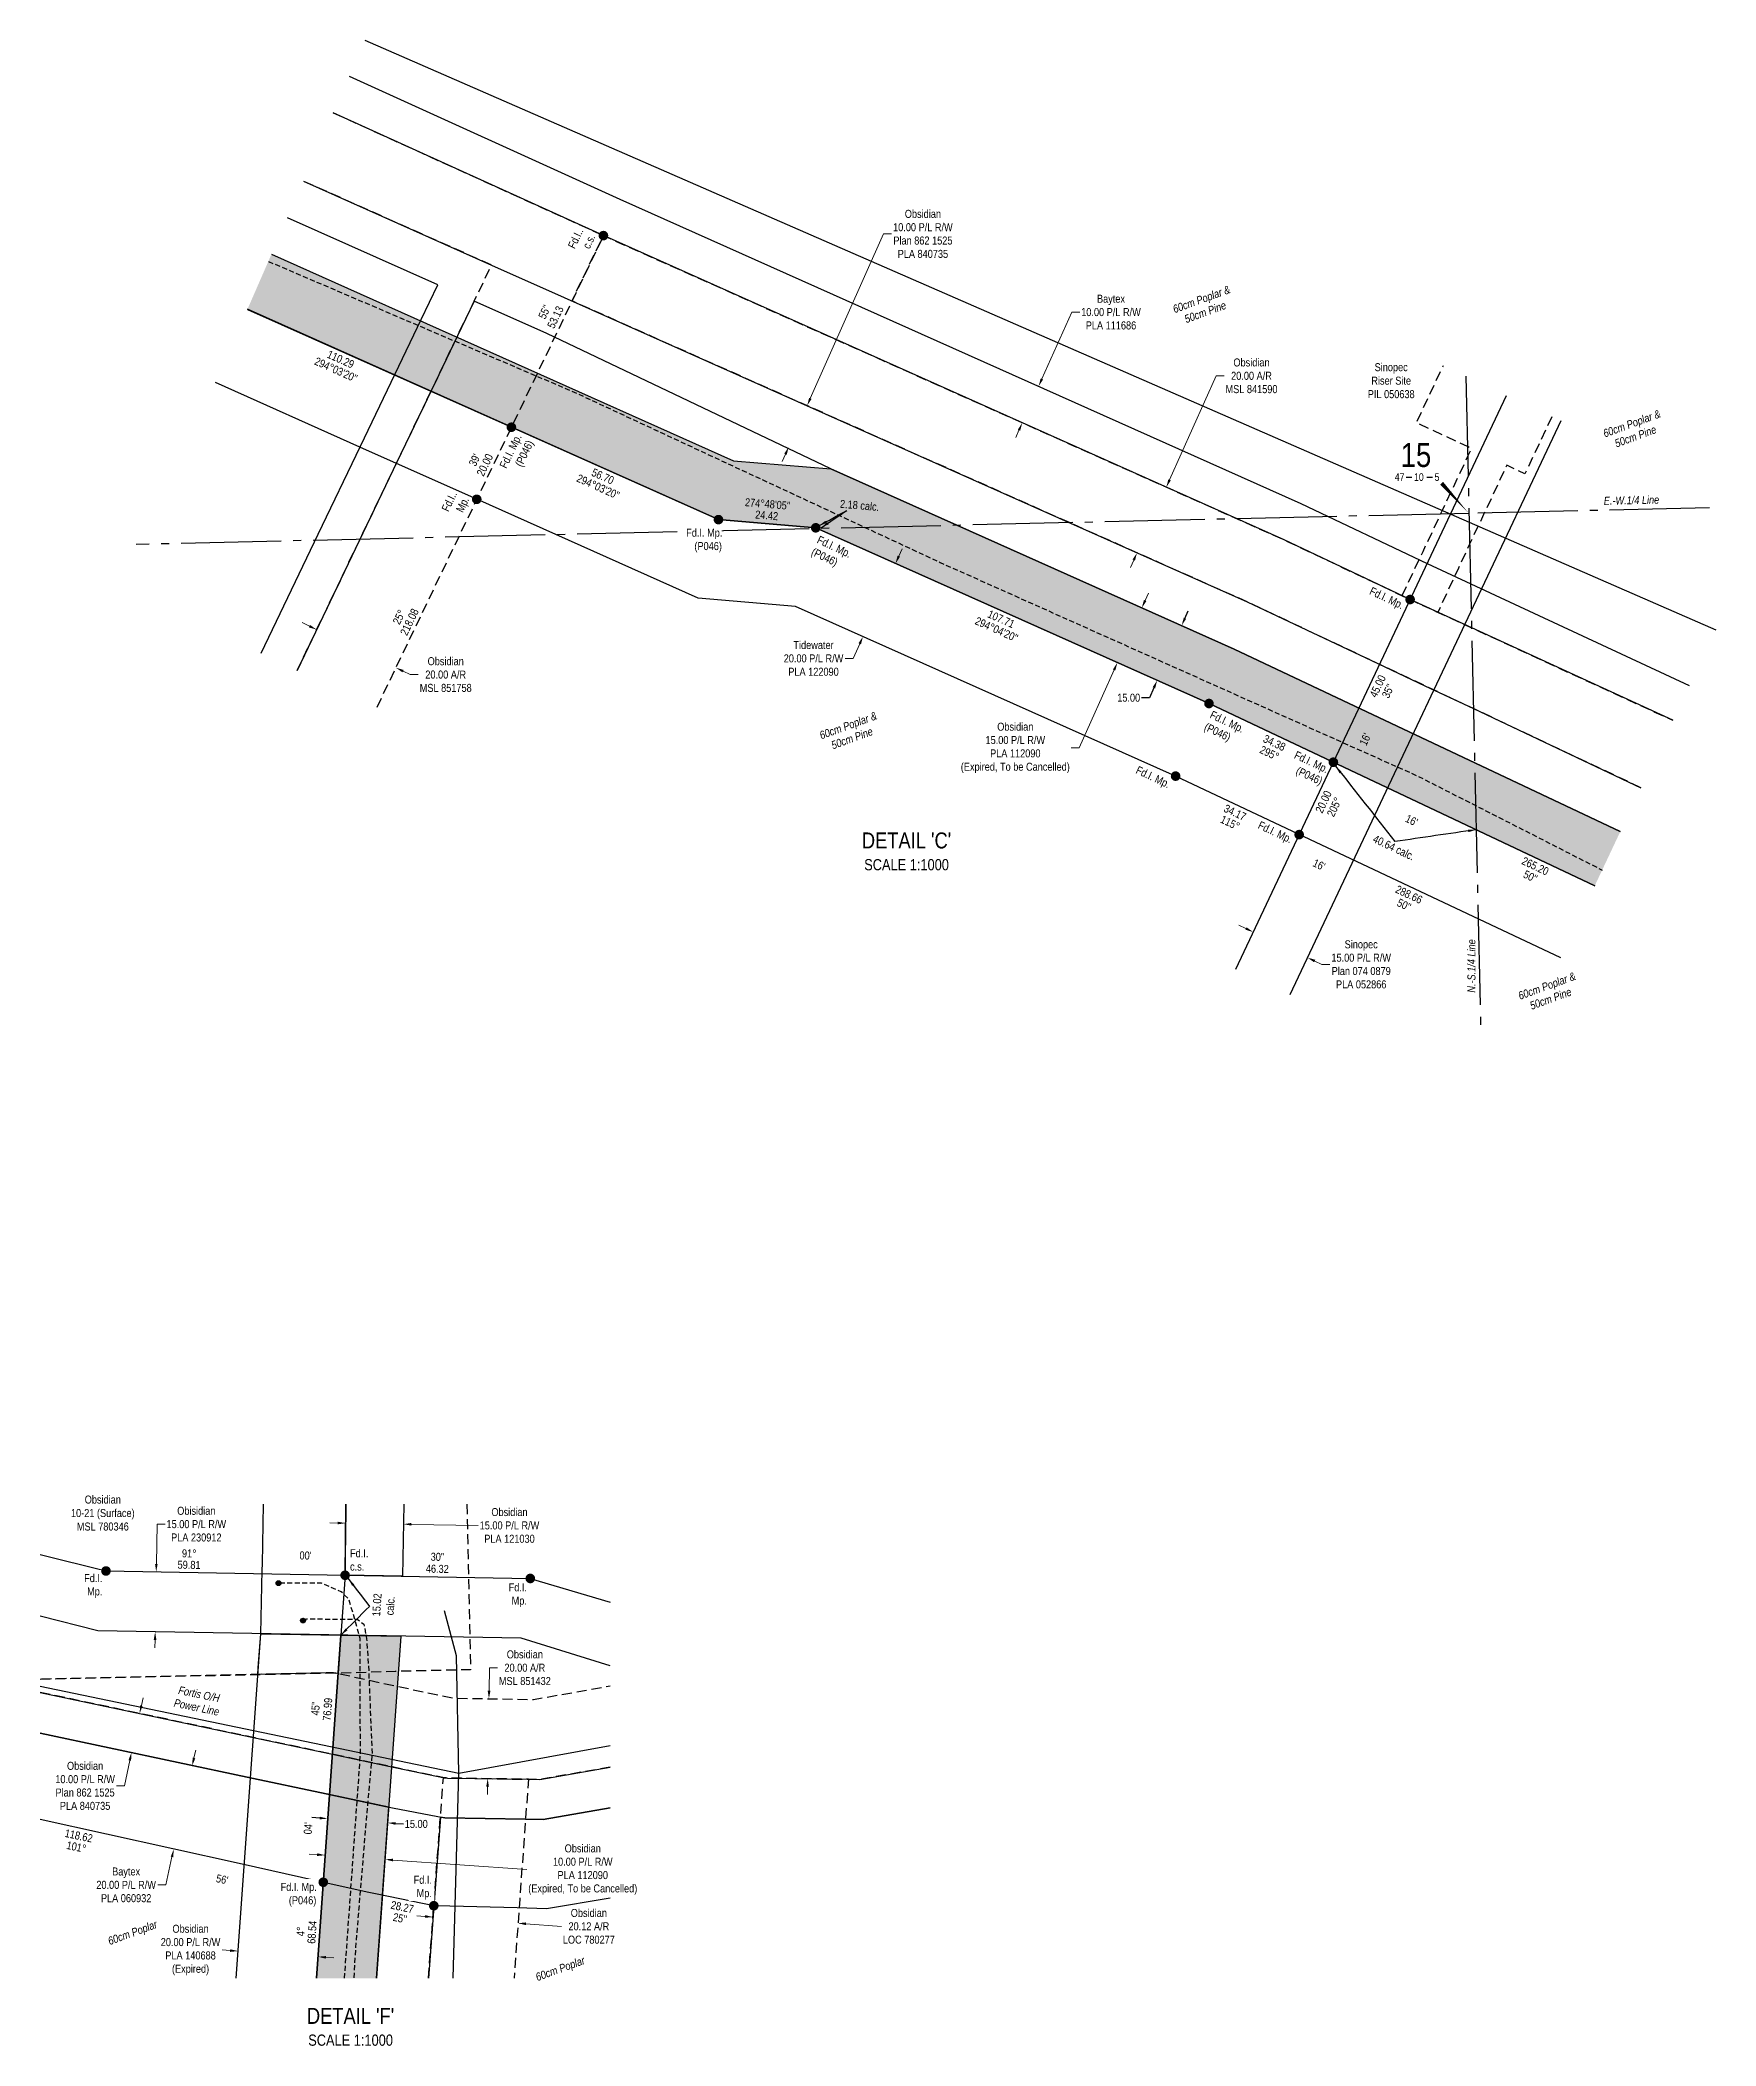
# Model space of a CAD drawing. Extents: x 606847 to 616975, y 5877213 to 5883625.
# Drawn here: x 614880 to 616975, y 5877480 to 5879987 of the extents above; entities that cross this region are included whole.
import ezdxf
from ezdxf.enums import TextEntityAlignment as Align

# ---------------------------------------------------------------- set-up
doc = ezdxf.new("R2010")
doc.units = 0
doc.header["$LTSCALE"] = 5
doc.header["$PDMODE"] = 34
doc.header["$PDSIZE"] = 0.03
for name, pattern in [('foc-ACCESSROAD', [3.75, 2.5, -1.25]), ('foc-QUARTERLINE', [33, 25, -3, 2, -3]), ('UG_PIPE', [1.875, 1.25, -0.625])]:
    doc.linetypes.add(name, pattern=pattern)
doc.layers.get('Defpoints').update_dxf_attribs({"color": 9})
for name, color, linetype in [('10', 1, 'Continuous'), ('9', 3, 'Continuous'), ('AS-PIPE-UG', 44, 'UG_PIPE'), ('AS-POWER', 104, 'foc-POWER'), ('AS-POWER-T', 104, 'Continuous'), ('AS-SYMBOL', 7, 'Continuous'), ('C-AR', 13, 'foc-ACCESSROAD'), ('C-RW', 13, 'Continuous'), ('C-WS', 13, 'foc-ACCESSROAD'), ('DETAIL-T', 7, 'Continuous'), ('F-RW', 190, 'Continuous'), ('F-WS', 190, 'foc-ACCESSROAD'), ('L-AREAREQUIRED', 7, 'Continuous'), ('L-BD', 7, 'Continuous'), ('L-MON', 1, 'Continuous'), ('L-QSEC', 8, 'foc-QUARTERLINE'), ('L-SECLBL', 7, 'Continuous'), ('P-PROPOSED', 10, 'Continuous'), ('P-PROPOSED-H', 21, 'Continuous'), ('P-TXT', 4, 'Continuous'), ('T-BUSH-T', 110, 'Continuous')]:
    doc.layers.add(name, color=color, linetype=linetype)
for name, color, linetype, lineweight in [('C-AR-T', 13, 'Continuous', 9), ('C-RW-T', 13, 'Continuous', 9), ('C-WS-T', 13, 'Continuous', 9), ('F-RW-T', 190, 'Continuous', 9), ('F-WS-T', 190, 'Continuous', 9)]:
    doc.layers.add(name, color=color, linetype=linetype, lineweight=lineweight)
doc.styles.add('80CG', font='ARIALN.TTF', dxfattribs={"height": 10})
doc.styles.add('80L', font='ARIALN.TTF', dxfattribs={"height": 10})
doc.styles.add('80LS', font='ARIALNI.TTF', dxfattribs={"height": 10})
doc.styles.add('foc-LtypeFont', font='ARIALN.TTF', dxfattribs={"height": 7.35})
doc.styles.add('SIMPLEX', font='ARIALN.TTF')
doc.linetypes.add('foc-POWER', pattern='A,6,-1,["P",foc-LtypeFont,S=0.2,R=0,X=-0.625,Y=-0.75],-1.24,4', length=12.24)
doc.dimstyles.new('Compass 5 000', dxfattribs={"dimscale": 5, "dimtxt": 9, "dimasz": 2, "dimexe": 0.2, "dimexo": 0.0625, "dimgap": 0.5, "dimtad": 0, "dimtih": 1, "dimtoh": 1, "dimzin": 0, "dimdsep": 46, "dimtxsty": '80CG', "dimcen": 0.1, "dimse1": 1, "dimse2": 1, "dimclrd": 256, "dimclrt": 256, "dimaunit": 1, "dimadec": 4, "dimazin": 0, "dimtfac": 0.06, "dimtofl": 0, "dimtmove": 0, "dimatfit": 1, "dimfxl": 0.2, "dimtolj": 1, "dimtzin": 0, "dimlwd": -1, "dimarcsym": 0})

# ---------------------------------------------------------------- blocks, each defined once
blk = doc.blocks.new('L-SECLBL')
at = {"layer": '9', "color": 7}
for p, q in [((-5.1, -27.8), (-12.3, -27.8)), ((20.7, -27.8), (13.5, -27.8))]:
    blk.add_line(p, q, dxfattribs=at)
at = {"layer": '10', "color": 2, "style": 'SIMPLEX'}
blk.add_attdef('SEC', text='', height=30, dxfattribs=at).set_placement((0, 0), align=Align.MIDDLE)
at = {"layer": '10', "color": 5, "style": '80L'}
blk.add_attdef('TWP', text='', height=9.5, dxfattribs=at).set_placement((-14.4, -27.4), align=Align.MIDDLE_RIGHT)
blk.add_attdef('RGE', text='', height=9.5, dxfattribs=at).set_placement((3.6, -27.4), align=Align.MIDDLE_CENTER)
blk.add_attdef('MER', text='', height=9.5, dxfattribs=at).set_placement((23.2, -27.4), align=Align.MIDDLE_LEFT)
blk = doc.blocks.new('fdia')
at = {"color": 255, "const_width": 1}
blk.add_lwpolyline([(-0.5, 0, 1), (0.5, 0, 1)], format="xyb", close=True, dxfattribs=at)
blk = doc.blocks.new('Fdiaa')
blk.add_blockref('fdia', (0, 0))
blk = doc.blocks.new('fdib')
at = {"color": 1, "const_width": 1.6}
blk.add_lwpolyline([(-0.4, 0, 1), (0.4, 0, 1)], format="xyb", close=True, dxfattribs=at)
at = {"color": 1}
blk.add_circle((0, 0), 0.8, dxfattribs=at)
blk = doc.blocks.new('Fdibb')
blk.add_blockref('fdib', (0, 0))
blk = doc.blocks.new('fdicc')
for name in ['Fdibb', 'Fdiaa']:
    blk.add_blockref(name, (0, 0))
blk = doc.blocks.new('FDI')
blk.add_blockref('fdicc', (0, 0))
blk = doc.blocks.new('*D536')
at = {"layer": 'Defpoints', "color": 0, "transparency": 16777216}
for p in [(616128.2, 5879554), (616199.7, 5879522.1), (616179.3, 5879476.5)]:
    blk.add_point(p, dxfattribs=at)
at = {"layer": 'F-RW-T', "transparency": 16777216}
for p, q in [((616132.3, 5879563.2), (616169.6, 5879646.7)), ((616169.6, 5879646.7), (616179.6, 5879646.7)), ((616103.7, 5879499.3), (616099.6, 5879490.1))]:
    blk.add_line(p, q, dxfattribs=at)
for points in [[(616130.8, 5879563.8), (616133.8, 5879562.5), (616128.2, 5879554)], [(616102.2, 5879499.9), (616105.2, 5879498.6), (616107.8, 5879508.4)]]:
    blk.add_solid(points, dxfattribs=at)
at = {"layer": 'F-RW-T', "transparency": 16777216, "insert": (616218.7, 5879646.7), "char_height": 10, "attachment_point": 5, "style": '80CG'}
blk.add_mtext('\\A1;Baytex\\P10.00 P/L R/W\\PPLA 111686', dxfattribs=at)
blk = doc.blocks.new('*D537')
at = {"layer": 'C-AR-T', "transparency": 16777216}
for p, q in [((616291.9, 5879437.1), (616350, 5879567.1)), ((616350, 5879567.1), (616360, 5879567.1)), ((616247.1, 5879336.9), (616243.1, 5879327.8))]:
    blk.add_line(p, q, dxfattribs=at)
for points in [[(616290.4, 5879437.8), (616293.4, 5879436.4), (616287.8, 5879428)], [(616245.6, 5879337.6), (616248.7, 5879336.2), (616251.2, 5879346)]]:
    blk.add_solid(points, dxfattribs=at)
at = {"layer": 'Defpoints', "color": 0, "transparency": 16777216}
for p in [(616287.8, 5879428), (616299.9, 5879422.6), (616263.3, 5879340.6)]:
    blk.add_point(p, dxfattribs=at)
at = {"layer": 'C-AR-T', "transparency": 16777216, "insert": (616394.3, 5879567.1), "char_height": 10, "attachment_point": 5, "style": '80CG'}
blk.add_mtext('\\A1;Obsidian\\P20.00 A/R\\PMSL 841590', dxfattribs=at)
blk = doc.blocks.new('*D538')
at = {"layer": 'C-RW-T', "transparency": 16777216}
for p, q in [((615842.9, 5879538.9), (615934.5, 5879744.4)), ((615934.5, 5879744.4), (615944.5, 5879744.4)), ((615811.8, 5879469.2), (615807.8, 5879460))]:
    blk.add_line(p, q, dxfattribs=at)
for points in [[(615841.4, 5879539.6), (615844.5, 5879538.3), (615838.9, 5879529.8)], [(615810.3, 5879469.9), (615813.4, 5879468.5), (615815.9, 5879478.3)]]:
    blk.add_solid(points, dxfattribs=at)
at = {"layer": 'Defpoints', "color": 0, "transparency": 16777216}
for p in [(615763.4, 5879563.5), (615838.9, 5879529.8), (615740.4, 5879512)]:
    blk.add_point(p, dxfattribs=at)
at = {"layer": 'C-RW-T', "transparency": 16777216, "insert": (615983.6, 5879744.4), "char_height": 10, "attachment_point": 5, "style": '80CG'}
blk.add_mtext('\\A1;Obsidian\\P10.00 P/L R/W\\PPlan 862 1525\\PPLA 840735', dxfattribs=at)
blk = doc.blocks.new('*D539')
at = {"layer": 'C-AR-T', "transparency": 16777216}
for p, q in [((615216.9, 5879254.3), (615207.9, 5879258.7)), ((615333.9, 5879198.1), (615342.9, 5879193.8)), ((615342.9, 5879193.8), (615352.9, 5879193.8))]:
    blk.add_line(p, q, dxfattribs=at)
for points in [[(615217.6, 5879255.8), (615216.2, 5879252.8), (615225.9, 5879250)], [(615334.6, 5879199.6), (615333.2, 5879196.6), (615324.9, 5879202.4)]]:
    blk.add_solid(points, dxfattribs=at)
at = {"layer": 'Defpoints', "color": 0, "transparency": 16777216}
for p in [(615251.2, 5879302.6), (615350.2, 5879255.1), (615324.9, 5879202.4)]:
    blk.add_point(p, dxfattribs=at)
at = {"layer": 'C-AR-T', "transparency": 16777216, "insert": (615387.2, 5879193.8), "char_height": 10, "attachment_point": 5, "style": '80CG'}
blk.add_mtext('\\A1;Obsidian\\P20.00 A/R\\PMSL 851758', dxfattribs=at)
blk = doc.blocks.new('*D540')
at = {"layer": 'Defpoints', "color": 0, "transparency": 16777216}
for p in [(615948.5, 5879333.1), (615907.8, 5879241.8), (615908.7, 5879241.4)]:
    blk.add_point(p, dxfattribs=at)
at = {"layer": 'F-RW-T', "transparency": 16777216}
for p, q in [((615953.5, 5879341.8), (615957.6, 5879350.9)), ((615904.6, 5879232.3), (615896.5, 5879214)), ((615896.5, 5879214), (615886.5, 5879214))]:
    blk.add_line(p, q, dxfattribs=at)
for points in [[(615952, 5879342.5), (615955, 5879341.1), (615949.4, 5879332.6)], [(615903.1, 5879232.9), (615906.2, 5879231.6), (615908.7, 5879241.4)]]:
    blk.add_solid(points, dxfattribs=at)
at = {"layer": 'F-RW-T', "transparency": 16777216, "insert": (615846.9, 5879214), "char_height": 10, "attachment_point": 5, "style": '80CG'}
blk.add_mtext('\\A1;Tidewater\\P20.00 P/L R/W\\PPLA 122090', dxfattribs=at)
blk = doc.blocks.new('*D541')
at = {"layer": 'C-RW-T', "transparency": 16777216}
for p, q in [((616261.3, 5879286.4), (616265.4, 5879295.5)), ((616222.6, 5879199.7), (616179.1, 5879102.2)), ((616179.1, 5879102.2), (616169.1, 5879102.2))]:
    blk.add_line(p, q, dxfattribs=at)
for points in [[(616259.8, 5879287), (616262.9, 5879285.7), (616257.3, 5879277.2)], [(616221.1, 5879200.3), (616224.1, 5879199), (616226.7, 5879208.8)]]:
    blk.add_solid(points, dxfattribs=at)
at = {"layer": 'Defpoints', "color": 0, "transparency": 16777216}
for p in [(616253.3, 5879279), (616222.7, 5879210.5), (616226.7, 5879208.8)]:
    blk.add_point(p, dxfattribs=at)
at = {"layer": 'C-RW-T', "transparency": 16777216, "insert": (616099.1, 5879102.2), "char_height": 10, "attachment_point": 5, "style": '80CG'}
blk.add_mtext('\\A1;Obsidian\\P15.00 P/L R/W\\PPLA 112090\\P(Expired, To be Cancelled)', dxfattribs=at)
blk = doc.blocks.new('*D542')
at = {"layer": 'Defpoints', "color": 0, "transparency": 16777216}
for p in [(616415.3, 5878912.2), (616483.1, 5878880.2), (616464.2, 5878840.2)]:
    blk.add_point(p, dxfattribs=at)
at = {"layer": 'F-RW-T', "transparency": 16777216}
for p, q in [((616387.4, 5878876.5), (616378.3, 5878880.8)), ((616473.3, 5878835.9), (616482.3, 5878831.7)), ((616482.3, 5878831.7), (616492.3, 5878831.7))]:
    blk.add_line(p, q, dxfattribs=at)
for points in [[(616388.1, 5878878), (616386.7, 5878875), (616396.4, 5878872.2)], [(616474, 5878837.5), (616472.5, 5878834.4), (616464.2, 5878840.2)]]:
    blk.add_solid(points, dxfattribs=at)
at = {"layer": 'F-RW-T', "transparency": 16777216, "insert": (616531.4, 5878831.7), "char_height": 10, "attachment_point": 5, "style": '80CG'}
blk.add_mtext('\\A1;Sinopec\\P15.00 P/L R/W\\PPlan 074 0879\\PPLA 052866', dxfattribs=at)
blk = doc.blocks.new('RISER')
h = blk.add_hatch(color=255)
h.dxf.hatch_style = 1
edge = h.paths.add_edge_path()
edge.add_arc((0, 0), 0.7, 0, 360)
blk.add_hatch(color=13).paths.add_polyline_path([(0.58, -0.15), (-0.58, -0.15, 0.774597)])
at = {"color": 13}
blk.add_line((-0.58, -0.15), (0.58, -0.15), dxfattribs=at)
blk.add_circle((0, 0), 0.6, dxfattribs=at)
blk = doc.blocks.new('*D563')
at = {"layer": 'C-RW-T', "transparency": 16777216}
for p, q in [((615117.8, 5877599.6), (615107.8, 5877600.3)), ((615237.4, 5877591), (615247.4, 5877590.3))]:
    blk.add_line(p, q, dxfattribs=at)
for points in [[(615117.9, 5877601.2), (615117.7, 5877597.9), (615127.8, 5877598.9)], [(615237.6, 5877592.7), (615237.3, 5877589.4), (615227.5, 5877591.8)]]:
    blk.add_solid(points, dxfattribs=at)
at = {"layer": 'Defpoints', "color": 0, "transparency": 16777216}
for p in [(615127.8, 5877598.9), (615127.2, 5877591.2), (615226.9, 5877584.1)]:
    blk.add_point(p, dxfattribs=at)
at = {"layer": 'C-RW-T', "transparency": 16777216, "insert": (615068.3, 5877600.3), "char_height": 10, "attachment_point": 5, "style": '80CG'}
blk.add_mtext('\\A1;Obsidian\\P20.00 P/L R/W\\PPLA 140688\\P(Expired)', dxfattribs=at)
blk = doc.blocks.new('*D564')
at = {"layer": 'C-RW-T', "transparency": 16777216}
for p, q in [((615226.5, 5877719.4), (615216.6, 5877720.1)), ((615321.3, 5877712.7), (615488.5, 5877700.7))]:
    blk.add_line(p, q, dxfattribs=at)
for points in [[(615226.7, 5877721.1), (615226.4, 5877717.7), (615236.5, 5877718.7)], [(615321.4, 5877714.3), (615321.2, 5877711), (615311.3, 5877713.4)]]:
    blk.add_solid(points, dxfattribs=at)
at = {"layer": 'Defpoints', "color": 0, "transparency": 16777216}
for p in [(615235.9, 5877709.6), (615236.5, 5877718.7), (615310.6, 5877704.2)]:
    blk.add_point(p, dxfattribs=at)
at = {"layer": 'C-RW-T', "transparency": 16777216, "insert": (615558.5, 5877700.7), "char_height": 10, "attachment_point": 5, "style": '80CG'}
blk.add_mtext('\\A1;Obsidian\\P10.00 P/L R/W\\PPLA 112090\\P(Expired, To be Cancelled)', dxfattribs=at)
blk = doc.blocks.new('*D565')
at = {"layer": 'C-AR-T', "transparency": 16777216}
for p, q in [((615361.3, 5877642.1), (615351.3, 5877642.9)), ((615487.5, 5877633), (615531.8, 5877629.8))]:
    blk.add_line(p, q, dxfattribs=at)
for points in [[(615361.4, 5877643.8), (615361.2, 5877640.5), (615371.3, 5877641.4)], [(615487.7, 5877634.7), (615487.4, 5877631.3), (615477.6, 5877633.7)]]:
    blk.add_solid(points, dxfattribs=at)
at = {"layer": 'Defpoints', "color": 0, "transparency": 16777216}
for p in [(615371.2, 5877640.5), (615477.5, 5877632.8), (615477.6, 5877633.7)]:
    blk.add_point(p, dxfattribs=at)
at = {"layer": 'C-AR-T', "transparency": 16777216, "insert": (615566.1, 5877629.8), "char_height": 10, "attachment_point": 5, "style": '80CG'}
blk.add_mtext('\\A1;Obsidian\\P20.12 A/R\\PLOC 780277', dxfattribs=at)
blk = doc.blocks.new('*D566')
at = {"layer": 'Defpoints', "color": 0, "transparency": 16777216}
for p in [(615031.4, 5877839.1), (615008.3, 5877735), (615047.3, 5877726.3)]:
    blk.add_point(p, dxfattribs=at)
at = {"layer": 'F-RW-T', "transparency": 16777216}
for p, q in [((615072.5, 5877840.2), (615074.7, 5877850)), ((615045.1, 5877716.6), (615037.3, 5877681.6)), ((615037.3, 5877681.6), (615027.3, 5877681.6))]:
    blk.add_line(p, q, dxfattribs=at)
for points in [[(615070.9, 5877840.6), (615074.2, 5877839.8), (615070.4, 5877830.4)], [(615043.5, 5877716.9), (615046.7, 5877716.2), (615047.3, 5877726.3)]]:
    blk.add_solid(points, dxfattribs=at)
at = {"layer": 'F-RW-T', "transparency": 16777216, "insert": (614987.8, 5877681.6), "char_height": 10, "attachment_point": 5, "style": '80CG'}
blk.add_mtext('\\A1;Baytex\\P20.00 P/L R/W\\PPLA 060932', dxfattribs=at)
blk = doc.blocks.new('*D567')
at = {"layer": 'C-RW-T', "transparency": 16777216}
for p, q in [((615006.8, 5877905.6), (615008.9, 5877915.4)), ((614992.3, 5877837.1), (614985.6, 5877805.3)), ((614985.6, 5877805.3), (614975.6, 5877805.3))]:
    blk.add_line(p, q, dxfattribs=at)
for points in [[(615005.2, 5877905.9), (615008.4, 5877905.2), (615004.7, 5877895.8)], [(614990.7, 5877837.5), (614994, 5877836.8), (614994.4, 5877846.9)]]:
    blk.add_solid(points, dxfattribs=at)
at = {"layer": 'Defpoints', "color": 0, "transparency": 16777216}
for p in [(615004.1, 5877895.9), (614993.8, 5877847), (614994.4, 5877846.9)]:
    blk.add_point(p, dxfattribs=at)
at = {"layer": 'C-RW-T', "transparency": 16777216, "insert": (614936.5, 5877805.3), "char_height": 10, "attachment_point": 5, "style": '80CG'}
blk.add_mtext('\\A1;Obsidian\\P10.00 P/L R/W\\PPlan 862 1525\\PPLA 840735', dxfattribs=at)
blk = doc.blocks.new('*D568')
at = {"layer": 'C-AR-T', "transparency": 16777216}
for p, q in [((615441.4, 5877924.2), (615441.8, 5877952.9)), ((615441.8, 5877952.9), (615451.8, 5877952.9)), ((615439.5, 5877804.4), (615439.3, 5877794.4))]:
    blk.add_line(p, q, dxfattribs=at)
for points in [[(615439.7, 5877924.2), (615443.1, 5877924.1), (615441.2, 5877914.2)], [(615437.8, 5877804.4), (615441.2, 5877804.3), (615439.7, 5877814.4)]]:
    blk.add_solid(points, dxfattribs=at)
at = {"layer": 'Defpoints', "color": 0, "transparency": 16777216}
for p in [(615441.2, 5877914.2), (615462.8, 5877913.8), (615461.3, 5877814)]:
    blk.add_point(p, dxfattribs=at)
at = {"layer": 'C-AR-T', "transparency": 16777216, "insert": (615486.1, 5877952.9), "char_height": 10, "attachment_point": 5, "style": '80CG'}
blk.add_mtext('\\A1;Obsidian\\P20.00 A/R\\PMSL 851432', dxfattribs=at)
blk = doc.blocks.new('*D569')
at = {"layer": 'C-RW-T', "transparency": 16777216}
for p, q in [((615252.2, 5878133.7), (615242.2, 5878133.9)), ((615344.3, 5878132.1), (615427.8, 5878130.7))]:
    blk.add_line(p, q, dxfattribs=at)
for points in [[(615252.2, 5878135.4), (615252.2, 5878132.1), (615262.2, 5878133.6)], [(615344.3, 5878133.8), (615344.3, 5878130.5), (615334.3, 5878132.3)]]:
    blk.add_solid(points, dxfattribs=at)
at = {"layer": 'Defpoints', "color": 0, "transparency": 16777216}
for p in [(615262.1, 5878128), (615334.2, 5878126.8), (615334.3, 5878132.3)]:
    blk.add_point(p, dxfattribs=at)
at = {"layer": 'C-RW-T', "transparency": 16777216, "insert": (615466.9, 5878130.7), "char_height": 10, "attachment_point": 5, "style": '80CG'}
blk.add_mtext('\\A1;Obsidian\\P15.00 P/L R/W\\PPLA 121030', dxfattribs=at)
blk = doc.blocks.new('*D570')
at = {"layer": 'C-RW-T', "transparency": 16777216}
for p, q in [((615025.6, 5878082.7), (615026.5, 5878132.3)), ((615026.5, 5878132.3), (615036.5, 5878132.3)), ((615023.9, 5877987.8), (615023.7, 5877977.8))]:
    blk.add_line(p, q, dxfattribs=at)
for points in [[(615023.9, 5878082.7), (615027.2, 5878082.7), (615025.4, 5878072.7)], [(615022.2, 5877987.8), (615025.6, 5877987.7), (615024.1, 5877997.8)]]:
    blk.add_solid(points, dxfattribs=at)
at = {"layer": 'Defpoints', "color": 0, "transparency": 16777216}
for p in [(614994, 5878073.3), (615025.4, 5878072.7), (614992.7, 5877998.3)]:
    blk.add_point(p, dxfattribs=at)
at = {"layer": 'C-RW-T', "transparency": 16777216, "insert": (615075.5, 5878132.3), "char_height": 10, "attachment_point": 5, "style": '80CG'}
blk.add_mtext('\\A1;Obisidian\\P15.00 P/L R/W\\PPLA 230912', dxfattribs=at)
blk = doc.blocks.new('*D582')
at = {"layer": 'Defpoints', "color": 0, "transparency": 16777216}
for p in [(616308.6, 5879254.3), (616276.4, 5879186.6), (616278.1, 5879185.8)]:
    blk.add_point(p, dxfattribs=at)
at = {"layer": 'P-TXT', "transparency": 16777216}
for p, q in [((616311.1, 5879264.1), (616315.2, 5879273.3)), ((616272.3, 5879177.4), (616266.8, 5879164.9)), ((616266.8, 5879164.9), (616256.8, 5879164.9))]:
    blk.add_line(p, q, dxfattribs=at)
for points in [[(616309.6, 5879264.8), (616312.6, 5879263.5), (616307, 5879255)], [(616270.8, 5879178.1), (616273.9, 5879176.8), (616276.4, 5879186.6)]]:
    blk.add_solid(points, dxfattribs=at)
at = {"layer": 'P-TXT', "transparency": 16777216, "insert": (616240.8, 5879164.9), "char_height": 10, "attachment_point": 5, "style": '80CG'}
blk.add_mtext('\\A1;15.00', dxfattribs=at)
blk = doc.blocks.new('*D586')
at = {"layer": 'Defpoints', "color": 0, "transparency": 16777216}
for p in [(615240, 5877767.5), (615314.6, 5877759.1), (615314.8, 5877762.1)]:
    blk.add_point(p, dxfattribs=at)
at = {"layer": 'P-TXT', "transparency": 16777216}
for p, q in [((615229.8, 5877765.1), (615219.8, 5877765.8)), ((615324.5, 5877758.4), (615334.5, 5877757.7))]:
    blk.add_line(p, q, dxfattribs=at)
for points in [[(615229.9, 5877766.8), (615229.7, 5877763.5), (615239.8, 5877764.4)], [(615324.6, 5877760), (615324.4, 5877756.7), (615314.6, 5877759.1)]]:
    blk.add_solid(points, dxfattribs=at)
at = {"layer": 'P-TXT', "transparency": 16777216, "insert": (615350.4, 5877757.7), "char_height": 10, "attachment_point": 5, "style": '80CG'}
blk.add_mtext('\\A1;15.00', dxfattribs=at)

msp = doc.modelspace()

# ---------------------------------------------------------------- hatches: boundary and pattern name
at = {"layer": 'P-PROPOSED-H'}
h = msp.add_hatch(color=256, dxfattribs=at)
h.dxf.hatch_style = 1
h.paths.add_polyline_path([(615169.381, 5879718.911), (615139.402, 5879650.195), (615728.074, 5879387.419), (615849.704, 5879377.204), (616341.189, 5879157.634), (616823.316, 5878929.927), (616855.269, 5878997.746), (616372.49, 5879225.76), (615868.662, 5879450.844), (615747.02, 5879461.06)])
h = msp.add_hatch(color=256, dxfattribs=at)
h.dxf.hatch_style = 1
h.paths.add_polyline_path([(615331.188, 5877992.355), (615256.124, 5877993.676), (615225.549, 5877564.917), (615300.708, 5877564.917)])

# ---------------------------------------------------------------- linework, layer by layer
at = {"layer": 'AS-PIPE-UG', "flags": 128}
for points in [[(615165.539, 5879710.104), (615547.784, 5879546.739), (616005.154, 5879333.979), (616602.379, 5879066.934), (616832.586, 5878949.602)], [(615260.769, 5877564.917), (615263.61, 5877604.283), (615280.615, 5877844.188), (615280.125, 5877989.573), (615266.415, 5878038.368), (615256.65, 5878047.763), (615231.975, 5878058.488), (615178.255, 5878058.598)], [(615208.88, 5878011.858), (615213.65, 5878014.193), (615246.09, 5878013.633), (615276.74, 5878013.483), (615284.89, 5878007.553), (615288.395, 5877988.873), (615290.67, 5877955.753), (615295.19, 5877844.143), (615290.185, 5877791.148), (615274.47, 5877603.428), (615272.236, 5877564.917)]]:
    msp.add_lwpolyline(points, dxfattribs=at)
at = {"layer": 'AS-POWER', "flags": 128}
for points in [[(615286.15, 5879986.565), (616974.712, 5879249.896)], [(615396.441, 5877564.917), (615403.758, 5877821.107), (615400.569, 5877967.83), (615385.654, 5878024.148)], [(614880.269, 5877929.79), (615403.758, 5877821.107)], [(615403.758, 5877821.107), (615592.903, 5877855.812)]]:
    msp.add_lwpolyline(points, dxfattribs=at)
at = {"layer": 'C-AR', "flags": 128}
msp.add_lwpolyline([(615365.576, 5877564.917), (615372.33, 5877655.518), (615384.258, 5877815.514), (615385.768, 5877815.195), (615490.569, 5877813.55), (615486.957, 5877763.624), (615479.726, 5877663.67), (615472.582, 5877564.917)], dxfattribs=at)
at = {"layer": 'C-RW'}
for points in [[(615209.29, 5879810.39), (615444.517, 5879705.545), (615535.1, 5879665.181), (616153.192, 5879389.71), (616389.038, 5879284.6), (616544.296, 5879211.355), (616611.1, 5879179.852), (616671.567, 5879151.333), (616881.069, 5879052.504)], [(615156.399, 5879220.491), (615227.825, 5879369.368), (615280.598, 5879479.397), (615323.894, 5879569.648), (615356.348, 5879637.3), (615377.237, 5879680.843), (615189.314, 5879764.601)], [(616855.269, 5878997.746), (616372.49, 5879225.76), (615868.662, 5879450.844), (615513.513, 5879620.104), (615422.905, 5879660.492), (615402.05, 5879617.028), (615369.594, 5879549.373), (615326.297, 5879459.123), (615283.825, 5879370.599), (615201.444, 5879198.88)], [(615262.394, 5878157.44), (615261.455, 5878068.448), (615256.124, 5877993.676), (615252.708, 5877945.783), (615246.763, 5877946.64), (615152.411, 5877944.592), (615153.009, 5877952.969), (615156.037, 5877995.438), (615157.874, 5878075.275), (615158.383, 5878082.279), (615159.676, 5878157.44)], [(615334.752, 5878157.44), (615333.201, 5878067.3), (615261.455, 5878068.448), (615262.394, 5878157.44)], [(614880.269, 5878094.6), (614962.57, 5878073.823), (615492.935, 5878064.488), (615592.903, 5878035.051)], [(615592.903, 5877955.139), (615481.482, 5877989.709), (614952.605, 5877999.018), (614880.269, 5878017.434)], [(615125.337, 5877564.917), (615156.037, 5877995.438), (615256.124, 5877993.676), (615225.549, 5877564.917)], [(615225.549, 5877564.917), (615256.124, 5877993.676), (615331.188, 5877992.355), (615300.708, 5877564.917)], [(614880.269, 5877922.139), (615142.791, 5877866.598), (615241.573, 5877845.702), (615315.672, 5877830.023), (615385.768, 5877815.195), (615389.769, 5877815.13), (615490.569, 5877813.55), (615504.855, 5877813.324), (615592.903, 5877828.782)], [(615300.708, 5877564.917), (615315.966, 5877778.883), (615237.911, 5877795.394), (615139.042, 5877816.309), (614880.269, 5877871.058)], [(615592.903, 5877778.037), (615508.824, 5877763.276), (615486.957, 5877763.624), (615386.156, 5877765.214), (615380.59, 5877766.303), (615365.576, 5877564.917)]]:
    msp.add_lwpolyline(points, dxfattribs=at)
at = {"layer": 'C-RW', "flags": 128}
for points in [[(615169.381, 5879718.911), (615747.02, 5879461.06), (615868.662, 5879450.844), (616372.49, 5879225.76), (616855.269, 5878997.746)], [(616823.316, 5878929.927), (616341.189, 5879157.634), (615849.704, 5879377.204), (615728.074, 5879387.419), (615139.402, 5879650.195)]]:
    msp.add_lwpolyline(points, dxfattribs=at)
at = {"layer": 'C-WS', "flags": 128}
for points in [[(615246.569, 5879895.838), (615584.314, 5879742.294), (615404.692, 5879368.485), (615300.384, 5879151.412)], [(615201.444, 5879198.88), (615283.825, 5879370.599), (615326.297, 5879459.123), (615369.594, 5879549.373), (615402.05, 5879617.028), (615422.905, 5879660.492), (615444.517, 5879705.545), (615209.29, 5879810.39)], [(616881.07, 5879052.504), (616671.569, 5879151.333), (616611.1, 5879179.852), (616544.296, 5879211.355), (616389.038, 5879284.6), (616153.19, 5879389.71), (615545.115, 5879660.718), (615584.314, 5879742.294), (616435.169, 5879362.129), (616592.554, 5879287.594), (616920.729, 5879136.678)], [(615413.673, 5878157.44), (615415.327, 5878081.231), (615416.952, 5878006.328), (615418.167, 5877950.361), (615328.026, 5877948.402), (615324.226, 5877948.271), (615252.548, 5877945.818), (615248.795, 5877945.956), (615246.763, 5877946.64), (615148.291, 5877944.503), (614880.269, 5877938.687)], [(614880.269, 5877938.687), (615148.291, 5877944.503), (615246.763, 5877946.64), (615252.548, 5877945.818), (615322.942, 5877930.541), (615326.605, 5877929.746), (615396.972, 5877914.861), (615496.928, 5877913.283), (615592.903, 5877930.153)], [(615592.903, 5877828.782), (615504.855, 5877813.324), (615490.569, 5877813.55), (615389.769, 5877815.13), (615385.768, 5877815.195), (615315.672, 5877830.023), (615241.573, 5877845.702), (615142.791, 5877866.598), (614880.269, 5877922.139)]]:
    msp.add_lwpolyline(points, dxfattribs=at)
at = {"layer": 'F-RW'}
for points in [[(615266.557, 5879941.654), (615604.702, 5879787.925), (616456.061, 5879407.535), (616613.945, 5879332.763), (616941.22, 5879180.17)], [(616920.728, 5879136.676), (616592.554, 5879287.594), (616435.169, 5879362.129), (615584.314, 5879742.294), (615246.569, 5879895.838)], [(615139.39, 5879650.167), (615464.729, 5879504.878), (615728.074, 5879387.419), (615849.704, 5879377.204), (616341.189, 5879157.634), (616823.35, 5878930)], [(616780.995, 5878840.103), (616299.469, 5879066.979), (615824.427, 5879279.016), (615702.812, 5879289.23), (615425.989, 5879412.834), (615325.577, 5879457.623), (615279.928, 5879478.001), (615099.43, 5879558.573)], [(616374.532, 5878825.862), (616713.016, 5879542.711)], [(616780.807, 5879510.701), (616442.324, 5878793.852)], [(614880.269, 5877871.058), (615139.042, 5877816.309), (615237.911, 5877795.394), (615312.034, 5877779.715), (615386.156, 5877765.214), (615486.957, 5877763.624), (615508.824, 5877763.276), (615592.903, 5877778.037)], [(615592.903, 5877665.045), (615513.374, 5877651.894), (615476.352, 5877652.843), (615375.572, 5877655.433), (615372.33, 5877655.518), (615301.552, 5877670.09), (615288.888, 5877672.696), (615227.553, 5877686.308), (615128.913, 5877708.2), (614880.269, 5877763.387)]]:
    msp.add_lwpolyline(points, dxfattribs=at)
at = {"layer": 'F-WS', "flags": 128}
msp.add_lwpolyline([(616769.631, 5879515.979), (616736.021, 5879444.72), (616713.428, 5879455.373), (616688.003, 5879401.481), (616666.911, 5879356.744), (616663.501, 5879349.512), (616652.844, 5879326.923), (616627.39, 5879271.573), (616582.527, 5879292.342), (616608.702, 5879347.756), (616633.498, 5879400.28), (616664.436, 5879465.896), (616669.312, 5879476.17), (616664.148, 5879478.616), (616600.478, 5879508.649), (616634.112, 5879579.968)], dxfattribs=at)
at = {"layer": 'L-QSEC', "flags": 128}
for points in [[(616662.151, 5879566.729), (616665.909, 5879400.991)], [(616665.909, 5879400.991), (616680.799, 5878744.193)], [(616966.908, 5879402.282), (616666.039, 5879395.253)], [(616666.039, 5879395.253), (615000.537, 5879356.344)]]:
    msp.add_lwpolyline(points, dxfattribs=at)
at = {"layer": 'L-SECLBL', "flags": 128}
msp.add_lwpolyline([(616665.126, 5879396.122, 0, 4.998, 0), (616631.944, 5879432.906, 0, 0, 0)], format="xyseb", dxfattribs=at)

# ---------------------------------------------------------------- block references
at = {"layer": 'AS-SYMBOL', "xscale": 4.99790845, "yscale": 4.99790845, "zscale": 4.99790845}
for p in [(615178.255, 5878058.598), (615208.88, 5878011.858)]:
    msp.add_blockref('RISER', p, dxfattribs=at)
at = {"layer": 'L-SECLBL', "xscale": 0.9995840000000001, "yscale": 0.9995840000000001, "zscale": 0.9995840000000001}
msp.add_blockref('L-SECLBL', (616599.883, 5879468.011), dxfattribs=at).add_auto_attribs({'SEC': '15', 'TWP': '47', 'RGE': '10', 'MER': '5'})

# ---------------------------------------------------------------- texts
at = {"layer": 'AS-POWER-T', "insert": (615051.941, 5877930.643), "char_height": 9.9958, "attachment_point": 1, "rotation": 348.271253, "style": '80L'}
msp.add_mtext_dynamic_manual_height_columns('\\pi2.5523;{\\fArial Narrow|b0|i1|c0|p34;Fortis O/H\\P\\pi0.32613;Power Line}', width=57.09513, gutter_width=49.979, heights=[0], dxfattribs=at)
at = {"layer": 'C-WS-T', "insert": (614958.636, 5878168.048), "char_height": 9.99584, "width": 78.96209, "attachment_point": 2, "line_spacing_factor": 1.010437, "style": '80CG'}
msp.add_mtext('Obsidian\\P10-21 (Surface)\\PMSL 780346', dxfattribs=at)
at = {"layer": 'DETAIL-T', "color": 3, "char_height": 19.95963, "width": 176.57724, "attachment_point": 5, "style": '80CG'}
for s, insert in [("DETAIL 'C'\\P{\\H0.7x;SCALE 1:1000}", (615963.184, 5878972.854)), ("DETAIL 'F'\\P{\\H0.7x;SCALE 1:1000}", (615268.321, 5877504.17))]:
    msp.add_mtext(s, dxfattribs=dict(at, insert=insert))
at = {"layer": 'F-WS-T', "insert": (616568.887, 5879582.912), "char_height": 9.9958, "width": 58.16583, "attachment_point": 2, "line_spacing_factor": 1.010437, "style": '80CG'}
msp.add_mtext('Sinopec\\PRiser Site\\PPIL 050638', dxfattribs=at)
at = {"layer": 'L-BD', "style": '80L'}
for s, height, rotation, p in [("55''", 9.9958, 64.3349, (615510.748, 5879646.895)), ('53.13', 9.9958, 64.3349, (615524.262, 5879640.401)), ("294°03'20''", 9.99582, 335.9446, (615250.103, 5879574.735)), ('110.29', 9.9958, 335.9446, (615255.909, 5879587.742)), ("39'", 9.9958, 64.3349, (615423.256, 5879461.931)), ('20.00', 9.9958, 64.3349, (615436.094, 5879455.762)), ('56.70', 9.9958, 335.9446, (615583.596, 5879441.523)), ("294°03'20''", 9.99582, 335.9446, (615577.79, 5879428.516)), ("274°48'05''", 9.99582, 355.1993, (615789.554, 5879407.01)), ('24.42', 9.9958, 355.1993, (615788.362, 5879392.816)), ('2.18 calc.', 9.9958, 355.1993, (615904.541, 5879405.421)), ('25°', 9.9958, 64.3349, (615328.984, 5879265.743)), ('218.08', 9.9958, 64.3349, (615341.822, 5879259.574)), ('107.71', 9.9958, 335.9274, (616081.494, 5879263.251)), ("294°04'20''", 9.99582, 335.9274, (616075.684, 5879250.246)), ('45.00', 9.9958, 64.736, (616551.98, 5879179.371)), ("35''", 9.9958, 64.736, (616564.862, 5879173.292)), ('295°', 9.9958, 334.7189, (616416.821, 5879095.671)), ('34.38', 9.9958, 334.7189, (616422.904, 5879108.551)), ("16'", 9.9958, 64.736, (616536.353, 5879112.916)), ('20.00', 9.9958, 64.6975, (616484.293, 5879034.851)), ('34.17', 9.9958, 334.7189, (616373.739, 5879021.484)), ('205°', 9.9958, 64.6975, (616497.848, 5879028.443)), ('115°', 9.9958, 334.7189, (616367.656, 5879008.604)), ("16'", 9.9958, 334.7178, (616594.446, 5879011.743)), ('40.64 calc.', 9.99582, 334.7195, (616572.237, 5878977.875)), ("16'", 9.9958, 334.7195, (616478.785, 5878956.242)), ('265.20', 9.9958, 334.7178, (616748.99, 5878954.532)), ("50''", 9.9958, 334.7178, (616742.907, 5878941.653)), ('288.66', 9.9958, 334.7195, (616591.086, 5878919.076)), ("50''", 9.9958, 334.7195, (616585.003, 5878906.197)), ('91°', 9.9958, 358.9916, (615066.7, 5878095.734)), ("00'", 9.9958, 358.9916, (615211.95, 5878093.177)), ("30''", 9.9958, 358.9916, (615376.998, 5878091.522)), ('59.81', 9.9958, 358.9916, (615066.449, 5878081.492)), ('46.32', 9.9958, 358.9916, (615376.734, 5878076.531)), ("45''", 9.9958, 85.9212, (615224.535, 5877902.028)), ('76.99', 9.9958, 85.9212, (615239.491, 5877900.962)), ('118.62', 9.9958, 348.0602, (614928.621, 5877742.959)), ("04'", 9.9958, 85.9212, (615215.11, 5877752.28)), ('101°', 9.9958, 348.0602, (614925.674, 5877729.023)), ("56'", 9.9958, 348.0602, (615107.826, 5877688.594)), ('28.27', 9.9958, 348.0602, (615332.954, 5877653.95)), ("25''", 9.9958, 348.0602, (615330.007, 5877640.014)), ('4°', 9.9958, 85.9212, (615205.924, 5877623.469)), ('68.54', 9.9958, 85.9212, (615220.132, 5877622.456))]:
    msp.add_text(s, height=height, rotation=rotation, dxfattribs=at).set_placement(p, align=Align.MIDDLE)
at = {"layer": 'L-BD', "insert": (615296.21, 5878031.853), "char_height": 9.9958, "width": 28.15098, "attachment_point": 2, "rotation": 85.9212, "style": '80L'}
msp.add_mtext('15.02\\Pcalc.', dxfattribs=at)
at = {"layer": 'L-QSEC', "style": '80LS'}
for s, rotation, p in [('E.-W.1/4 Line', 1.256726, (616869.213, 5879411.828)), ('N.-S.1/4 Line', 90.099446, (616668.983, 5878829.749))]:
    msp.add_text(s, height=9.97972, rotation=rotation, dxfattribs=at).set_placement(p, align=Align.MIDDLE)
at = {"layer": 'T-BUSH-T', "char_height": 10, "attachment_point": 1, "rotation": 20, "style": '80L'}
for s, width, insert in [('{\\fArial Narrow|b0|i1|c0|p34; 60cm Poplar &\\P\\pi12.618;50cm Pine}', 78.27736, (616291.815, 5879653.6)), ('{\\fArial Narrow|b0|i1|c0|p34; 60cm Poplar &\\P\\pi12.618;50cm Pine}', 78.27736, (616829.545, 5879498.286)), ('{\\fArial Narrow|b0|i1|c0|p34; 60cm Poplar &\\P\\pi12.618;50cm Pine}', 78.27736, (615850.285, 5879121.095)), ('{\\fArial Narrow|b0|i1|c0|p34; 60cm Poplar &\\P\\pi12.618;50cm Pine}', 78.27736, (616723.479, 5878795.674)), ('{\\fArial Narrow|b0|i1|c0|p34; 60cm Poplar}', 68.6212, (614960.89, 5877614.601)), ('{\\fArial Narrow|b0|i1|c0|p34; 60cm Poplar}', 68.6212, (615495.399, 5877569.589))]:
    msp.add_mtext_dynamic_manual_height_columns(s, width=width, gutter_width=47.5, heights=[0], dxfattribs=dict(at, insert=insert))

# ---------------------------------------------------------------- dimensions: what is measured, and where the dimension line sits
at = {"layer": 'C-AR-T'}
for base, p1, p2, angle, text, picture, middle in [((616287.831, 5879427.96), (616263.322, 5879340.629), (616299.927, 5879422.555), 65.924741, 'Obsidian\\P20.00 A/R\\PMSL 841590', '*D537', (616394.268, 5879567.09)), ((615324.908, 5879202.449), (615251.217, 5879302.63), (615350.194, 5879255.07), 334.334855, 'Obsidian\\P20.00 A/R\\PMSL 851758', '*D539', (615387.233, 5879193.787)), ((615441.231, 5877914.162), (615461.253, 5877814.01), (615462.828, 5877913.821), 89.095992, 'Obsidian\\P20.00 A/R\\PMSL 851432', '*D568', (615486.096, 5877952.945)), ((615477.56, 5877633.721), (615371.211, 5877640.5), (615477.494, 5877632.811), 355.862108, 'Obsidian\\P20.12 A/R\\PLOC 780277', '*D565', (615566.06, 5877629.8))]:
    dim = msp.add_linear_dim(base=base, p1=p1, p2=p2, angle=angle, text=text, dimstyle='Compass 5 000', dxfattribs=at)
    dim.commit()
    dim.dimension.update_dxf_attribs({"geometry": picture, "text_midpoint": middle, "dimtype": 161})
at = {"layer": 'C-RW-T'}
for base, p1, p2, angle, text, picture, middle in [((615838.86, 5879529.801), (615740.409, 5879511.968), (615763.355, 5879563.452), 65.978358, 'Obsidian\\P10.00 P/L R/W\\PPlan 862 1525\\PPLA 840735', '*D538', (615983.593, 5879744.41)), ((615025.405, 5878072.717), (614992.657, 5877998.313), (614993.976, 5878073.27), 88.991636, 'Obisidian\\P15.00 P/L R/W\\PPLA 230912', '*D570', (615075.541, 5878132.347)), ((615334.319, 5878132.321), (615262.084, 5878128.012), (615334.224, 5878126.771), 359.014299, 'Obsidian\\P15.00 P/L R/W\\PPLA 121030', '*D569', (615466.932, 5878130.712)), ((614994.398, 5877846.911), (615004.15, 5877895.93), (614993.805, 5877847.037), 258.054124, 'Obsidian\\P10.00 P/L R/W\\PPlan 862 1525\\PPLA 840735', '*D567', (614936.511, 5877805.316))]:
    dim = msp.add_linear_dim(base=base, p1=p1, p2=p2, angle=angle, text=text, dimstyle='Compass 5 000', dxfattribs=at)
    dim.commit()
    dim.dimension.update_dxf_attribs({"geometry": picture, "text_midpoint": middle, "dimtype": 161})
at = {"layer": 'F-RW-T'}
for base, p1, p2, angle, text, picture, middle in [((616128.195, 5879554.027), (616179.283, 5879476.459), (616199.671, 5879522.091), 65.924741, 'Baytex\\P10.00 P/L R/W\\PPLA 111686', '*D536', (616218.704, 5879646.736)), ((616464.216, 5878840.218), (616415.3, 5878912.201), (616483.091, 5878880.191), 334.724139, 'Sinopec\\P15.00 P/L R/W\\PPlan 074 0879\\PPLA 052866', '*D542', (616531.388, 5878831.678)), ((615047.269, 5877726.321), (615031.368, 5877839.09), (615008.26, 5877734.979), 257.485839, 'Baytex\\P20.00 P/L R/W\\PPLA 060932', '*D566', (614987.8, 5877681.585))]:
    dim = msp.add_linear_dim(base=base, p1=p1, p2=p2, angle=angle, text=text, dimstyle='Compass 5 000', dxfattribs=at)
    dim.commit()
    dim.dimension.update_dxf_attribs({"geometry": picture, "text_midpoint": middle, "dimtype": 161})
at = {"layer": 'P-TXT'}
for base, p1, p2, angle, picture, middle in [((616276.423, 5879186.568), (616308.638, 5879254.285), (616278.059, 5879185.837), 245.927386, '*D582', (616240.821, 5879164.935)), ((615314.554, 5877759.078), (615239.994, 5877767.48), (615314.773, 5877762.147), 355.921232, '*D586', (615350.441, 5877757.656))]:
    dim = msp.add_linear_dim(base=base, p1=p1, p2=p2, angle=angle, text='15.00', dimstyle='Compass 5 000', dxfattribs=at)
    dim.commit()
    dim.dimension.update_dxf_attribs({"geometry": picture, "text_midpoint": middle, "dimtype": 161})

# ---------------------------------------------------------------- leaders
at = {"layer": 'L-AREAREQUIRED', "color": 5, "path_type": 1}
msp.add_leader([(616675, 5878999.976), (616573.625, 5878985.164)], dimstyle='Compass 5 000', override={"dimgap": 0.5, "dimtad": 0}, dxfattribs=at)
at = {"layer": 'L-BD', "path_type": 1}
msp.add_leader([(615256.124, 5877993.676), (615291.944, 5878029.579)], dimstyle='Compass 5 000', override={"dimgap": 0.5, "dimtad": 0}, dxfattribs=at)

# ---------------------------------------------------------------- next in the draw order: texts
at = {"layer": 'L-MON', "attachment_point": 1, "style": '80L', "bg_fill": 3, "box_fill_scale": 1.1, "bg_fill_color": 256, "bg_fill_transparency": 0}
for s, width, insert, char_height, rotation in [('\\pi1.0715;Fd.I..\\P\\pi8.8278;c.s.', 25.21953, (615538.943, 5879728.369), 9.99182, 64.334855), ('\\pi1.0795;Fd.I. Mp.\\P\\pi11.344;(P046)', 44.31149, (615453.504, 5879453.865), 9.99182, 64.334855), ('\\pi1.0715;Fd.I..\\P\\pi7.969;Mp.', 25.21953, (615381.082, 5879399.873), 9.99182, 64.334855), ('Fd.I. Mp.\\P(P046)', 44.31149, (615854.523, 5879367.726), 9.9918, 334.718891), ('Fd.I. Mp.', 44.31149, (616545.059, 5879303.678), 9.9918, 334.718891), ('Fd.I. Mp.\\P(P046)', 44.31149, (616345.618, 5879149.091), 9.9918, 334.718891), ('\\pi1.0795;Fd.I. Mp.\\P\\pi11.344;(P046)', 44.31149, (616449.975, 5879099.196), 9.99182, 334.718891), ('Fd.I. Mp.', 44.31149, (616253.019, 5879079.994), 9.9918, 334.718891), ('Fd.I. Mp.', 44.31149, (616405.674, 5879011.177), 9.9918, 334.718891)]:
    msp.add_mtext_dynamic_manual_height_columns(s, width=width, gutter_width=50, heights=[0], dxfattribs=dict(at, insert=insert, char_height=char_height, rotation=rotation))
at = {"layer": 'L-MON', "insert": (615686.715, 5879376.059), "char_height": 9.99182, "attachment_point": 1, "style": '80L', "bg_fill": 3, "box_fill_scale": 1.1, "bg_fill_color": 256, "bg_fill_transparency": 0}
msp.add_mtext_dynamic_manual_height_columns('\\pi1.0795;Fd.I. Mp.\\P\\pi11.344;(P046)', width=44.31149, gutter_width=50, heights=[0], dxfattribs=at)
at = {"layer": 'L-MON', "attachment_point": 1, "style": '80L', "bg_fill": 2}
for s, width, insert, char_height in [('Fd.I.\\Pc.s.', 22.03526, (615267.659, 5878100.959), 9.9918), ('\\pi1.0702;Fd.I.\\P\\pi4.7847;Mp.', 22.03526, (614934.204, 5878069.905), 9.99182), ('\\pi1.0702;Fd.I.\\P\\pi4.7847;Mp.', 22.03526, (615464.814, 5878058.409), 9.99182), ('\\pi1.0702;Fd.I.\\P\\pi4.7847;Mp.', 22.03526, (615346.067, 5877692.967), 9.99182), ('\\pi1.0795;Fd.I. Mp.\\P\\pi11.344;(P046)', 44.31149, (615179.808, 5877684.039), 9.99182)]:
    msp.add_mtext_dynamic_manual_height_columns(s, width=width, gutter_width=50, heights=[0], dxfattribs=dict(at, insert=insert, char_height=char_height))

# ---------------------------------------------------------------- next in the draw order: linework, layer by layer
at = {"layer": 'P-PROPOSED', "flags": 128}
for points in [[(615169.381, 5879718.911), (615747.02, 5879461.06), (615868.662, 5879450.844), (616372.49, 5879225.76), (616855.269, 5878997.746)], [(616823.316, 5878929.927), (616341.189, 5879157.634), (615849.704, 5879377.204), (615728.074, 5879387.419), (615139.402, 5879650.195)], [(615225.549, 5877564.917), (615256.124, 5877993.676), (615331.188, 5877992.355), (615300.708, 5877564.917)]]:
    msp.add_lwpolyline(points, dxfattribs=at)

# ---------------------------------------------------------------- next in the draw order: block references
at = {"layer": 'L-MON', "xscale": 4.99790845, "yscale": 4.99790845, "zscale": 4.99790845}
for p in [(615584.314, 5879742.294), (615469.314, 5879502.884), (615425.989, 5879412.834), (615728.074, 5879387.419), (615849.704, 5879377.204), (616592.554, 5879287.594), (616341.189, 5879157.634), (616299.469, 5879066.979), (616496.639, 5879084.354), (616453.874, 5878993.894), (614962.57, 5878073.823), (615261.455, 5878068.448), (615492.935, 5878064.488), (615234.205, 5877684.893), (615372.33, 5877655.518)]:
    msp.add_blockref('FDI', p, dxfattribs=at)

# ---------------------------------------------------------------- next in the draw order: dimensions: what is measured, and where the dimension line sits
at = {"layer": 'C-RW-T'}
for base, p1, p2, angle, text, picture, middle in [((616226.69, 5879208.786), (616253.322, 5879278.998), (616222.743, 5879210.549), 245.927386, 'Obsidian\\P15.00 P/L R/W\\PPLA 112090\\P(Expired, To be Cancelled)', '*D541', (616099.116, 5879102.159)), ((615236.515, 5877718.699), (615310.642, 5877704.224), (615235.863, 5877709.556), 175.921232, 'Obsidian\\P10.00 P/L R/W\\PPLA 112090\\P(Expired, To be Cancelled)', '*D564', (615558.48, 5877700.727)), ((615127.758, 5877598.865), (615226.92, 5877584.133), (615127.215, 5877591.243), 175.921232, 'Obsidian\\P20.00 P/L R/W\\PPLA 140688\\P(Expired)', '*D563', (615068.269, 5877600.287))]:
    dim = msp.add_linear_dim(base=base, p1=p1, p2=p2, angle=angle, text=text, dimstyle='Compass 5 000', dxfattribs=at)
    dim.commit()
    dim.dimension.update_dxf_attribs({"geometry": picture, "text_midpoint": middle, "dimtype": 161})
at = {"layer": 'F-RW-T'}
dim = msp.add_linear_dim(base=(615908.709, 5879241.397), p1=(615948.532, 5879333.052), p2=(615907.802, 5879241.801), angle=245.946127, text='Tidewater\\P20.00 P/L R/W\\PPLA 122090', dimstyle='Compass 5 000', dxfattribs=at)
dim.commit()
dim.dimension.update_dxf_attribs({"geometry": '*D540', "text_midpoint": (615846.944, 5879214.008), "dimtype": 161})

# ---------------------------------------------------------------- next in the draw order: leaders
at = {"layer": 'L-AREAREQUIRED', "color": 5, "path_type": 1}
for points in [[(615853.723, 5879379.736), (615888.398, 5879398.856)], [(615856.593, 5879377.346), (615888.398, 5879398.856)], [(616499.407, 5879079.417), (616573.625, 5878985.164)]]:
    msp.add_leader(points, dimstyle='Compass 5 000', override={"dimgap": 0.5, "dimtad": 0}, dxfattribs=at)
at = {"layer": 'L-BD', "path_type": 1}
msp.add_leader([(615265.501, 5878064.233), (615291.944, 5878029.579)], dimstyle='Compass 5 000', override={"dimgap": 0.5, "dimtad": 0}, dxfattribs=at)

doc.saveas('drawing.dxf')
